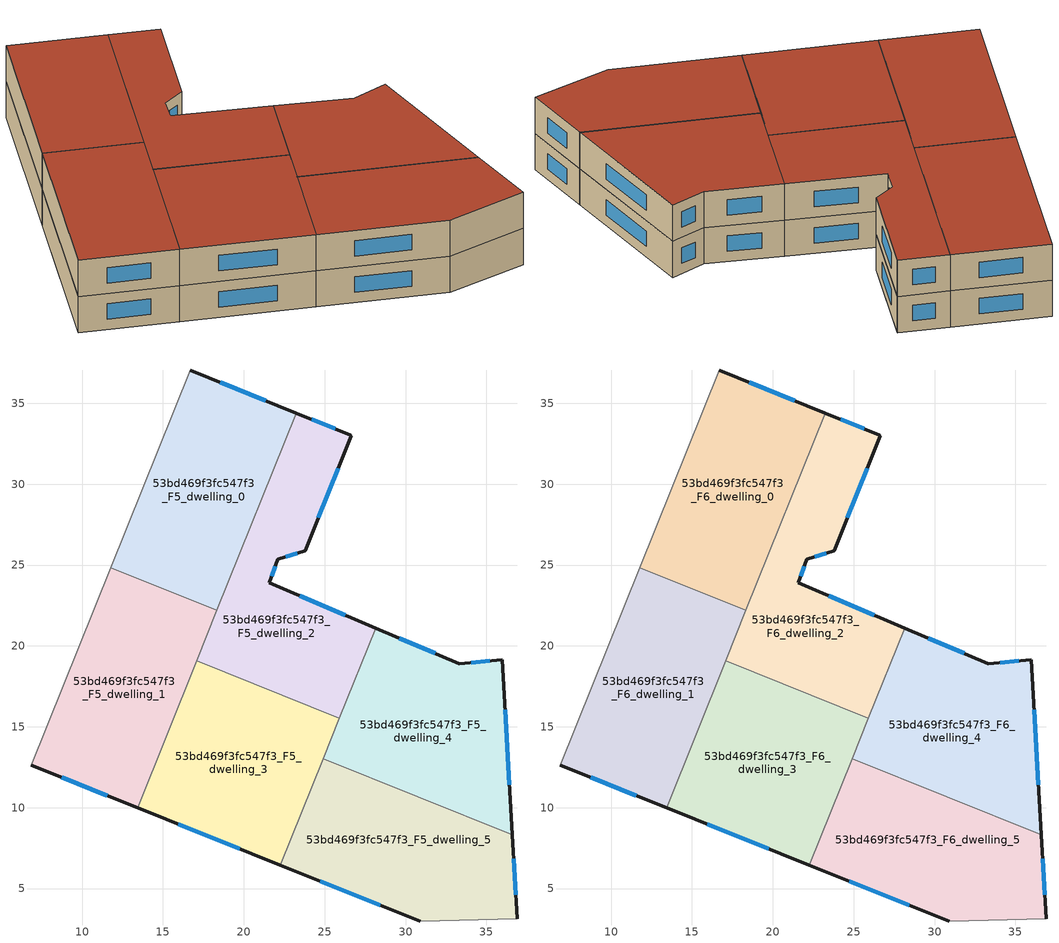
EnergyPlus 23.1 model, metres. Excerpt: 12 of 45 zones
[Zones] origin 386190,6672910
53bd469f3fc547f3_F5_dwelling_0
 floor to 53bd469f3fc547f3_F4_dwelling_0 (EU_floor_Construction): 23.24,34.4 18.34,22.2 11.77,24.84 16.68,37.06 z15
 wall outside (EU_wall_Construction): 23.24,34.4 16.68,37.06 z15:18
 wall to 53bd469f3fc547f3_F5_dwelling_1 (EU_wall_Construction): 11.77,24.84 18.34,22.2 z15:18
 wall adiabatic (EU_wall_Construction): 16.68,37.06 11.77,24.84 z15:18
 wall to 53bd469f3fc547f3_F5_dwelling_2 (EU_wall_Construction): 18.34,22.2 23.24,34.4 z15:18
 window (EU_Window_Construction): 21.37,35.16 18.56,36.3 z15.86:17.14
53bd469f3fc547f3_F5_dwelling_1
 floor to 53bd469f3fc547f3_F4_dwelling_1 (EU_floor_Construction): 18.34,22.2 13.44,9.99 6.87,12.62 11.77,24.84 z15
 wall outside (EU_wall_Construction): 6.87,12.62 13.44,9.99 z15:18
 wall adiabatic (EU_wall_Construction): 11.77,24.84 6.87,12.62 z15:18
 wall to 53bd469f3fc547f3_F5_dwelling_3 (EU_wall_Construction): 13.44,9.99 17.09,19.09 z15:18
 wall to 53bd469f3fc547f3_F5_dwelling_2 (EU_wall_Construction): 17.09,19.09 18.34,22.2 z15:18
 window (EU_Window_Construction): 8.74,11.87 11.56,10.74 z15.86:17.14
53bd469f3fc547f3_F5_dwelling_2
 floor to 53bd469f3fc547f3_F4_dwelling_2 (EU_floor_Construction): 26.65,33.01 23.81,25.88 22.1,25.36 21.58,23.9 28.15,21.1 25.91,15.54 17.09,19.09 23.24,34.4 26.62,33.02 z15
 wall outside (EU_wall_Construction): 28.15,21.1 21.58,23.9 22.1,25.36 23.81,25.88 26.65,33.01 26.62,33.02 23.24,34.4 z15:18
 wall to 53bd469f3fc547f3_F5_dwelling_3 (EU_wall_Construction): 17.09,19.09 25.91,15.54 z15:18
 wall to 53bd469f3fc547f3_F5_dwelling_4 (EU_wall_Construction): 25.91,15.54 28.15,21.1 z15:18
 window (EU_Window_Construction): 24.62,27.92 25.84,30.98 / 22.59,25.51 23.32,25.73 / 21.73,24.31 21.95,24.94 / 26.27,21.9 23.45,23.1 / 25.65,33.42 24.21,34 z15.86:17.14
53bd469f3fc547f3_F5_dwelling_3
 floor to 53bd469f3fc547f3_F4_dwelling_3 (EU_floor_Construction): 25.91,15.54 22.26,6.45 13.44,9.99 17.09,19.09 z15
 wall outside (EU_wall_Construction): 13.44,9.99 22.26,6.45 z15:18
 wall to 53bd469f3fc547f3_F5_dwelling_5 (EU_wall_Construction): 22.26,6.45 24.9,13.02 z15:18
 wall to 53bd469f3fc547f3_F5_dwelling_4 (EU_wall_Construction): 24.9,13.02 25.91,15.54 z15:18
 window (EU_Window_Construction): 15.96,8.98 19.74,7.46 z15.86:17.14
53bd469f3fc547f3_F5_dwelling_4
 floor to 53bd469f3fc547f3_F4_dwelling_4 (EU_floor_Construction): 35.98,19.15 36.6,8.32 24.9,13.02 28.15,21.1 33.31,18.91 z15
 wall outside (EU_wall_Construction): 36.6,8.32 35.98,19.15 33.31,18.91 28.15,21.1 z15:18
 wall to 53bd469f3fc547f3_F5_dwelling_5 (EU_wall_Construction): 24.9,13.02 36.6,8.32 z15:18
 window (EU_Window_Construction): 31.84,19.53 29.62,20.48 / 35.22,19.08 34.07,18.98 / 36.42,11.42 36.16,16.06 z15.86:17.14
53bd469f3fc547f3_F5_dwelling_5
 floor to 53bd469f3fc547f3_F4_dwelling_5 (EU_floor_Construction): 36.6,8.32 36.9,3.12 30.9,2.99 22.26,6.45 24.9,13.02 z15
 wall outside (EU_wall_Construction): 22.26,6.45 30.9,2.99 / 36.9,3.12 36.6,8.32 z15:18
 wall adiabatic (EU_wall_Construction): 30.9,2.99 36.9,3.12 z15:18
 window (EU_Window_Construction): 24.73,5.47 28.43,3.98 / 36.82,4.6 36.69,6.84 z15.86:17.14
53bd469f3fc547f3_F6_dwelling_0
 floor to 53bd469f3fc547f3_F5_dwelling_0 (EU_floor_Construction): 23.24,34.4 18.34,22.2 11.77,24.84 16.68,37.06 z18
 wall outside (EU_wall_Construction): 23.24,34.4 16.68,37.06 z18:21
 wall to 53bd469f3fc547f3_F6_dwelling_1 (EU_wall_Construction): 11.77,24.84 18.34,22.2 z18:21
 wall adiabatic (EU_wall_Construction): 16.68,37.06 11.77,24.84 z18:21
 wall to 53bd469f3fc547f3_F6_dwelling_2 (EU_wall_Construction): 18.34,22.2 23.24,34.4 z18:21
 window (EU_Window_Construction): 21.37,35.16 18.56,36.3 z18.86:20.14
 roof outside (EU_roof_Construction): 18.34,22.2 23.24,34.4 16.68,37.06 11.77,24.84 z21
53bd469f3fc547f3_F6_dwelling_1
 floor to 53bd469f3fc547f3_F5_dwelling_1 (EU_floor_Construction): 18.34,22.2 13.44,9.99 6.87,12.62 11.77,24.84 z18
 wall outside (EU_wall_Construction): 6.87,12.62 13.44,9.99 z18:21
 wall adiabatic (EU_wall_Construction): 11.77,24.84 6.87,12.62 z18:21
 wall to 53bd469f3fc547f3_F6_dwelling_3 (EU_wall_Construction): 13.44,9.99 17.09,19.09 z18:21
 wall to 53bd469f3fc547f3_F6_dwelling_2 (EU_wall_Construction): 17.09,19.09 18.34,22.2 z18:21
 window (EU_Window_Construction): 8.74,11.87 11.56,10.74 z18.86:20.14
 roof outside (EU_roof_Construction): 13.44,9.99 18.34,22.2 11.77,24.84 6.87,12.62 z21
53bd469f3fc547f3_F6_dwelling_2
 floor to 53bd469f3fc547f3_F5_dwelling_2 (EU_floor_Construction): 26.65,33.01 23.81,25.88 22.1,25.36 21.58,23.9 28.15,21.1 25.91,15.54 17.09,19.09 23.24,34.4 26.62,33.02 z18
 wall outside (EU_wall_Construction): 28.15,21.1 21.58,23.9 22.1,25.36 23.81,25.88 26.65,33.01 26.62,33.02 23.24,34.4 z18:21
 wall to 53bd469f3fc547f3_F6_dwelling_3 (EU_wall_Construction): 17.09,19.09 25.91,15.54 z18:21
 wall to 53bd469f3fc547f3_F6_dwelling_4 (EU_wall_Construction): 25.91,15.54 28.15,21.1 z18:21
 window (EU_Window_Construction): 24.62,27.92 25.84,30.98 / 22.59,25.51 23.32,25.73 / 21.73,24.31 21.95,24.94 / 26.27,21.9 23.45,23.1 / 25.65,33.42 24.21,34 z18.86:20.14
 roof outside (EU_roof_Construction): 25.91,15.54 28.15,21.1 21.58,23.9 22.1,25.36 23.81,25.88 26.65,33.01 26.62,33.02 23.24,34.4 17.09,19.09 z21
53bd469f3fc547f3_F6_dwelling_3
 floor to 53bd469f3fc547f3_F5_dwelling_3 (EU_floor_Construction): 25.91,15.54 22.26,6.45 13.44,9.99 17.09,19.09 z18
 wall outside (EU_wall_Construction): 13.44,9.99 22.26,6.45 z18:21
 wall to 53bd469f3fc547f3_F6_dwelling_5 (EU_wall_Construction): 22.26,6.45 24.9,13.02 z18:21
 wall to 53bd469f3fc547f3_F6_dwelling_4 (EU_wall_Construction): 24.9,13.02 25.91,15.54 z18:21
 window (EU_Window_Construction): 15.96,8.98 19.74,7.46 z18.86:20.14
 roof outside (EU_roof_Construction): 22.26,6.45 25.91,15.54 17.09,19.09 13.44,9.99 z21
53bd469f3fc547f3_F6_dwelling_4
 floor to 53bd469f3fc547f3_F5_dwelling_4 (EU_floor_Construction): 35.98,19.15 36.6,8.32 24.9,13.02 28.15,21.1 33.31,18.91 z18
 wall outside (EU_wall_Construction): 36.6,8.32 35.98,19.15 33.31,18.91 28.15,21.1 z18:21
 wall to 53bd469f3fc547f3_F6_dwelling_5 (EU_wall_Construction): 24.9,13.02 36.6,8.32 z18:21
 window (EU_Window_Construction): 31.84,19.53 29.62,20.48 / 35.22,19.08 34.07,18.98 / 36.42,11.42 36.16,16.06 z18.86:20.14
 roof outside (EU_roof_Construction): 36.6,8.32 35.98,19.15 33.31,18.91 28.15,21.1 24.9,13.02 z21
53bd469f3fc547f3_F6_dwelling_5
 floor to 53bd469f3fc547f3_F5_dwelling_5 (EU_floor_Construction): 36.6,8.32 36.9,3.12 30.9,2.99 22.26,6.45 24.9,13.02 z18
 wall outside (EU_wall_Construction): 22.26,6.45 30.9,2.99 / 36.9,3.12 36.6,8.32 z18:21
 wall adiabatic (EU_wall_Construction): 30.9,2.99 36.9,3.12 z18:21
 window (EU_Window_Construction): 24.73,5.47 28.43,3.98 / 36.82,4.6 36.69,6.84 z18.86:20.14
 roof outside (EU_roof_Construction): 36.9,3.12 36.6,8.32 24.9,13.02 22.26,6.45 30.9,2.99 z21
[Building]
EU S2 Campaign: North Axis=0; Terrain=City; Solar Distribution=FullExterior
[Site:Location]
Helsinki-Vantaa.AP: Latitude=60.317; Longitude=24.963; Time Zone=2; Elevation=54.6
[SizingPeriod:WeatherFileDays]
AnnualSizingPeriod: Begin Month=1; Begin Day of Month=1; End Month=12; End Day of Month=31; Day of Week for Start Day=Monday; Use Weather File Daylight Saving Period=No; Use Weather File Rain and Snow Indicators=No
[MATERIAL]
EU_InternalMass_Material: Roughness=MediumRough; Thickness=0.1; Conductivity=1; Density=1800; Specific Heat=900; Thermal Absorptance=0.9; Solar Absorptance=0.7; Visible Absorptance=0.7
[MATERIAL:NOMASS] Roughness=MediumRough; Thermal Absorptance=0.9; Solar Absorptance=0.7; Visible Absorptance=0.7
Name | Thermal Resistance
EU_wall_NoMass | 1.10183
EU_roof_NoMass; EU_floor_NoMass | 1.70606
[WINDOWMATERIAL:SIMPLEGLAZINGSYSTEM]
EU_Window_SimpleGlazing: UFactor=3.11035; Solar Heat Gain Coefficient=0.8; Visible Transmittance=0.8
[CONSTRUCTION]
EU_wall_Construction: EU_wall_NoMass
EU_roof_Construction: EU_roof_NoMass
EU_floor_Construction: EU_floor_NoMass
EU_Window_Construction: EU_Window_SimpleGlazing
EU_InternalMass_Construction: EU_InternalMass_Material
[ZONE] Type=1; Multiplier=1; Ceiling Height=autocalculate; Floor Area=autocalculate; Part of Total Floor Area=Yes
Name | Volume
53bd469f3fc547f3_F5_dwelling_0; 53bd469f3fc547f3_F6_dwelling_0 | 279.446
53bd469f3fc547f3_F5_dwelling_1; 53bd469f3fc547f3_F6_dwelling_1 | 279.478
53bd469f3fc547f3_F5_dwelling_2; 53bd469f3fc547f3_F6_dwelling_2 | 279.448
53bd469f3fc547f3_F5_dwelling_3; 53bd469f3fc547f3_F6_dwelling_3 | 279.456
53bd469f3fc547f3_F5_dwelling_4; 53bd469f3fc547f3_F6_dwelling_4 | 279.455
53bd469f3fc547f3_F5_dwelling_5; 53bd469f3fc547f3_F6_dwelling_5 | 279.48
[INTERNALMASS] Construction=EU_InternalMass_Construction
Name | Zone or ZoneList | Surface Area
53bd469f3fc547f3_F5_dwelling_0_EU_InternalMass | 53bd469f3fc547f3_F5_dwelling_0 | 93.1498
53bd469f3fc547f3_F5_dwelling_1_EU_InternalMass | 53bd469f3fc547f3_F5_dwelling_1 | 93.158
53bd469f3fc547f3_F5_dwelling_2_EU_InternalMass | 53bd469f3fc547f3_F5_dwelling_2 | 93.1489
53bd469f3fc547f3_F5_dwelling_3_EU_InternalMass | 53bd469f3fc547f3_F5_dwelling_3 | 93.1514
53bd469f3fc547f3_F5_dwelling_4_EU_InternalMass | 53bd469f3fc547f3_F5_dwelling_4 | 93.1515
53bd469f3fc547f3_F5_dwelling_5_EU_InternalMass | 53bd469f3fc547f3_F5_dwelling_5 | 93.1622
53bd469f3fc547f3_F6_dwelling_0_EU_InternalMass | 53bd469f3fc547f3_F6_dwelling_0 | 93.1498
53bd469f3fc547f3_F6_dwelling_1_EU_InternalMass | 53bd469f3fc547f3_F6_dwelling_1 | 93.158
53bd469f3fc547f3_F6_dwelling_2_EU_InternalMass | 53bd469f3fc547f3_F6_dwelling_2 | 93.1489
53bd469f3fc547f3_F6_dwelling_3_EU_InternalMass | 53bd469f3fc547f3_F6_dwelling_3 | 93.1514
53bd469f3fc547f3_F6_dwelling_4_EU_InternalMass | 53bd469f3fc547f3_F6_dwelling_4 | 93.1515
53bd469f3fc547f3_F6_dwelling_5_EU_InternalMass | 53bd469f3fc547f3_F6_dwelling_5 | 93.1622
[OTHEREQUIPMENT] Fuel Type=Electricity; Design Level Calculation Method=Watts/Area; Power per Zone Floor Area=1; Fraction Latent=0; Fraction Radiant=0; Fraction Lost=0; Carbon Dioxide Generation Rate=0; EndUse Subcategory=EU_Step8_InternalGains
Name | Zone or ZoneList or Space or SpaceList | Schedule
EU_Step8_InternalGain_53bd469f3fc547f3_F5_dwelling_0_f000 | 53bd469f3fc547f3_F5_dwelling_0 | EU_Step8_GainSchedule_53bd469f3fc547f3_F5_dwelling_0_f000
EU_Step8_InternalGain_53bd469f3fc547f3_F5_dwelling_1_f000 | 53bd469f3fc547f3_F5_dwelling_1 | EU_Step8_GainSchedule_53bd469f3fc547f3_F5_dwelling_1_f000
EU_Step8_InternalGain_53bd469f3fc547f3_F5_dwelling_2_f000 | 53bd469f3fc547f3_F5_dwelling_2 | EU_Step8_GainSchedule_53bd469f3fc547f3_F5_dwelling_2_f000
EU_Step8_InternalGain_53bd469f3fc547f3_F5_dwelling_3_f000 | 53bd469f3fc547f3_F5_dwelling_3 | EU_Step8_GainSchedule_53bd469f3fc547f3_F5_dwelling_3_f000
EU_Step8_InternalGain_53bd469f3fc547f3_F5_dwelling_4_f000 | 53bd469f3fc547f3_F5_dwelling_4 | EU_Step8_GainSchedule_53bd469f3fc547f3_F5_dwelling_4_f000
EU_Step8_InternalGain_53bd469f3fc547f3_F5_dwelling_5_f000 | 53bd469f3fc547f3_F5_dwelling_5 | EU_Step8_GainSchedule_53bd469f3fc547f3_F5_dwelling_5_f000
EU_Step8_InternalGain_53bd469f3fc547f3_F6_dwelling_0_f000 | 53bd469f3fc547f3_F6_dwelling_0 | EU_Step8_GainSchedule_53bd469f3fc547f3_F6_dwelling_0_f000
EU_Step8_InternalGain_53bd469f3fc547f3_F6_dwelling_1_f000 | 53bd469f3fc547f3_F6_dwelling_1 | EU_Step8_GainSchedule_53bd469f3fc547f3_F6_dwelling_1_f000
EU_Step8_InternalGain_53bd469f3fc547f3_F6_dwelling_2_f000 | 53bd469f3fc547f3_F6_dwelling_2 | EU_Step8_GainSchedule_53bd469f3fc547f3_F6_dwelling_2_f000
EU_Step8_InternalGain_53bd469f3fc547f3_F6_dwelling_3_f000 | 53bd469f3fc547f3_F6_dwelling_3 | EU_Step8_GainSchedule_53bd469f3fc547f3_F6_dwelling_3_f000
EU_Step8_InternalGain_53bd469f3fc547f3_F6_dwelling_4_f000 | 53bd469f3fc547f3_F6_dwelling_4 | EU_Step8_GainSchedule_53bd469f3fc547f3_F6_dwelling_4_f000
EU_Step8_InternalGain_53bd469f3fc547f3_F6_dwelling_5_f000 | 53bd469f3fc547f3_F6_dwelling_5 | EU_Step8_GainSchedule_53bd469f3fc547f3_F6_dwelling_5_f000
[ZONEVENTILATION:DESIGNFLOWRATE] Schedule=EU_AlwaysOn; Design Flow Rate Calculation Method=AirChanges/Hour; Air Changes per Hour=0.756316; Ventilation Type=Natural; Fan Pressure Rise=0; Fan Total Efficiency=1; Constant Term Coefficient=1; Temperature Term Coefficient=0; Velocity Term Coefficient=0; Velocity Squared Term Coefficient=0; Minimum Indoor Temperature=-100; Maximum Indoor Temperature=100; Delta Temperature=-100; Minimum Outdoor Temperature=-100; Maximum Outdoor Temperature=100; Maximum Wind Speed=40
Name | Zone or ZoneList or Space or SpaceList
EU_ConstantAir_53bd469f3fc547f3_F5_dwelling_0 | 53bd469f3fc547f3_F5_dwelling_0
EU_ConstantAir_53bd469f3fc547f3_F5_dwelling_1 | 53bd469f3fc547f3_F5_dwelling_1
EU_ConstantAir_53bd469f3fc547f3_F5_dwelling_2 | 53bd469f3fc547f3_F5_dwelling_2
EU_ConstantAir_53bd469f3fc547f3_F5_dwelling_3 | 53bd469f3fc547f3_F5_dwelling_3
EU_ConstantAir_53bd469f3fc547f3_F5_dwelling_4 | 53bd469f3fc547f3_F5_dwelling_4
EU_ConstantAir_53bd469f3fc547f3_F5_dwelling_5 | 53bd469f3fc547f3_F5_dwelling_5
EU_ConstantAir_53bd469f3fc547f3_F6_dwelling_0 | 53bd469f3fc547f3_F6_dwelling_0
EU_ConstantAir_53bd469f3fc547f3_F6_dwelling_1 | 53bd469f3fc547f3_F6_dwelling_1
EU_ConstantAir_53bd469f3fc547f3_F6_dwelling_2 | 53bd469f3fc547f3_F6_dwelling_2
EU_ConstantAir_53bd469f3fc547f3_F6_dwelling_3 | 53bd469f3fc547f3_F6_dwelling_3
EU_ConstantAir_53bd469f3fc547f3_F6_dwelling_4 | 53bd469f3fc547f3_F6_dwelling_4
EU_ConstantAir_53bd469f3fc547f3_F6_dwelling_5 | 53bd469f3fc547f3_F6_dwelling_5
[HVACTEMPLATE:THERMOSTAT] Constant Heating Setpoint=20; Constant Cooling Setpoint=50
EU_HeatOnly_53bd469f3fc547f3_F0_dwelling_0; EU_HeatOnly_53bd469f3fc547f3_F0_dwelling_1; EU_HeatOnly_53bd469f3fc547f3_F0_dwelling_2; EU_HeatOnly_53bd469f3fc547f3_F0_dwelling_3; EU_HeatOnly_53bd469f3fc547f3_F0_dwelling_4; EU_HeatOnly_53bd469f3fc547f3_F0_dwelling_5; EU_HeatOnly_53bd469f3fc547f3_F0_dwelling_6; EU_HeatOnly_53bd469f3fc547f3_F1_dwelling_0; EU_HeatOnly_53bd469f3fc547f3_F1_dwelling_1; EU_HeatOnly_53bd469f3fc547f3_F1_dwelling_2; EU_HeatOnly_53bd469f3fc547f3_F1_dwelling_3; EU_HeatOnly_53bd469f3fc547f3_F1_dwelling_4; EU_HeatOnly_53bd469f3fc547f3_F1_dwelling_5; EU_HeatOnly_53bd469f3fc547f3_F1_dwelling_6; EU_HeatOnly_53bd469f3fc547f3_F2_dwelling_0; EU_HeatOnly_53bd469f3fc547f3_F2_dwelling_1; EU_HeatOnly_53bd469f3fc547f3_F2_dwelling_2; EU_HeatOnly_53bd469f3fc547f3_F2_dwelling_3; EU_HeatOnly_53bd469f3fc547f3_F2_dwelling_4; EU_HeatOnly_53bd469f3fc547f3_F2_dwelling_5; EU_HeatOnly_53bd469f3fc547f3_F2_dwelling_6; EU_HeatOnly_53bd469f3fc547f3_F3_dwelling_0; EU_HeatOnly_53bd469f3fc547f3_F3_dwelling_1; EU_HeatOnly_53bd469f3fc547f3_F3_dwelling_2; EU_HeatOnly_53bd469f3fc547f3_F3_dwelling_3; EU_HeatOnly_53bd469f3fc547f3_F3_dwelling_4; EU_HeatOnly_53bd469f3fc547f3_F3_dwelling_5; EU_HeatOnly_53bd469f3fc547f3_F4_dwelling_0; EU_HeatOnly_53bd469f3fc547f3_F4_dwelling_1; EU_HeatOnly_53bd469f3fc547f3_F4_dwelling_2; EU_HeatOnly_53bd469f3fc547f3_F4_dwelling_3; EU_HeatOnly_53bd469f3fc547f3_F4_dwelling_4; EU_HeatOnly_53bd469f3fc547f3_F4_dwelling_5; EU_HeatOnly_53bd469f3fc547f3_F5_dwelling_0; EU_HeatOnly_53bd469f3fc547f3_F5_dwelling_1; EU_HeatOnly_53bd469f3fc547f3_F5_dwelling_2; EU_HeatOnly_53bd469f3fc547f3_F5_dwelling_3; EU_HeatOnly_53bd469f3fc547f3_F5_dwelling_4; EU_HeatOnly_53bd469f3fc547f3_F5_dwelling_5; EU_HeatOnly_53bd469f3fc547f3_F6_dwelling_0; EU_HeatOnly_53bd469f3fc547f3_F6_dwelling_1; EU_HeatOnly_53bd469f3fc547f3_F6_dwelling_2; EU_HeatOnly_53bd469f3fc547f3_F6_dwelling_3; EU_HeatOnly_53bd469f3fc547f3_F6_dwelling_4; EU_HeatOnly_53bd469f3fc547f3_F6_dwelling_5
[HVACTEMPLATE:ZONE:IDEALLOADSAIRSYSTEM] System Availability Schedule=EU_AlwaysOn; Maximum Heating Supply Air Temperature=50; Minimum Cooling Supply Air Temperature=13; Maximum Heating Supply Air Humidity Ratio=0.0156; Minimum Cooling Supply Air Humidity Ratio=0.0077; Heating Limit=NoLimit; Cooling Limit=NoLimit; Heating Availability Schedule=EU_AlwaysOn; Cooling Availability Schedule=EU_CoolingOff; Dehumidification Control Type=ConstantSensibleHeatRatio; Cooling Sensible Heat Ratio=0.7; Dehumidification Setpoint=60; Humidification Control Type=None; Humidification Setpoint=30; Outdoor Air Method=None; Outdoor Air Flow Rate per Person=0.00944; Outdoor Air Flow Rate per Zone Floor Area=0; Outdoor Air Flow Rate per Zone=0; Demand Controlled Ventilation Type=None; Outdoor Air Economizer Type=NoEconomizer; Heat Recovery Type=None; Sensible Heat Recovery Effectiveness=0.7; Latent Heat Recovery Effectiveness=0.65
Name | Template Thermostat
53bd469f3fc547f3_F5_dwelling_0 | EU_HeatOnly_53bd469f3fc547f3_F5_dwelling_0
53bd469f3fc547f3_F5_dwelling_1 | EU_HeatOnly_53bd469f3fc547f3_F5_dwelling_1
53bd469f3fc547f3_F5_dwelling_2 | EU_HeatOnly_53bd469f3fc547f3_F5_dwelling_2
53bd469f3fc547f3_F5_dwelling_3 | EU_HeatOnly_53bd469f3fc547f3_F5_dwelling_3
53bd469f3fc547f3_F5_dwelling_4 | EU_HeatOnly_53bd469f3fc547f3_F5_dwelling_4
53bd469f3fc547f3_F5_dwelling_5 | EU_HeatOnly_53bd469f3fc547f3_F5_dwelling_5
53bd469f3fc547f3_F6_dwelling_0 | EU_HeatOnly_53bd469f3fc547f3_F6_dwelling_0
53bd469f3fc547f3_F6_dwelling_1 | EU_HeatOnly_53bd469f3fc547f3_F6_dwelling_1
53bd469f3fc547f3_F6_dwelling_2 | EU_HeatOnly_53bd469f3fc547f3_F6_dwelling_2
53bd469f3fc547f3_F6_dwelling_3 | EU_HeatOnly_53bd469f3fc547f3_F6_dwelling_3
53bd469f3fc547f3_F6_dwelling_4 | EU_HeatOnly_53bd469f3fc547f3_F6_dwelling_4
53bd469f3fc547f3_F6_dwelling_5 | EU_HeatOnly_53bd469f3fc547f3_F6_dwelling_5
[SIZING:ZONE] Zone Cooling Design Supply Air Temperature Input Method=SupplyAirTemperature; Zone Cooling Design Supply Air Temperature=13; Zone Heating Design Supply Air Temperature Input Method=SupplyAirTemperature; Zone Heating Design Supply Air Temperature=50; Zone Cooling Design Supply Air Humidity Ratio=0.008; Zone Heating Design Supply Air Humidity Ratio=0.008; Cooling Design Air Flow Method=DesignDay; Cooling Design Air Flow Rate=0; Cooling Minimum Air Flow per Zone Floor Area=0.000762; Cooling Minimum Air Flow=0; Cooling Minimum Air Flow Fraction=0.2; Heating Design Air Flow Method=DesignDay; Heating Design Air Flow Rate=0; Heating Maximum Air Flow per Zone Floor Area=0.002032; Heating Maximum Air Flow=0.141576; Heating Maximum Air Flow Fraction=0.3; Account for Dedicated Outdoor Air System=No; Dedicated Outdoor Air System Control Strategy=NeutralSupplyAir; Dedicated Outdoor Air Low Setpoint Temperature for Design=autosize; Dedicated Outdoor Air High Setpoint Temperature for Design=autosize; Zone Load Sizing Method=Sensible Load Only No Latent Load; Zone Latent Cooling Design Supply Air Humidity Ratio Input Method=HumidityRatioDifference; Zone Cooling Design Supply Air Humidity Ratio Difference=0.005; Zone Latent Heating Design Supply Air Humidity Ratio Input Method=HumidityRatioDifference; Zone Humidification Design Supply Air Humidity Ratio Difference=0.005
53bd469f3fc547f3_F5_dwelling_0; 53bd469f3fc547f3_F5_dwelling_1; 53bd469f3fc547f3_F5_dwelling_2; 53bd469f3fc547f3_F5_dwelling_3; 53bd469f3fc547f3_F5_dwelling_4; 53bd469f3fc547f3_F5_dwelling_5; 53bd469f3fc547f3_F6_dwelling_0; 53bd469f3fc547f3_F6_dwelling_1; 53bd469f3fc547f3_F6_dwelling_2; 53bd469f3fc547f3_F6_dwelling_3; 53bd469f3fc547f3_F6_dwelling_4; 53bd469f3fc547f3_F6_dwelling_5
[SCHEDULE:CONSTANT]
Name | Hourly Value
EU_AlwaysOn | 1
EU_CoolingOff | 0
[SCHEDULE:FILE] Column Number=1; Rows to Skip at Top=0; Number of Hours of Data=8760; Column Separator=Comma; Interpolate to Timestep=No; Minutes per Item=60; Adjust Schedule for Daylight Savings=Yes
Name | File
EU_Step8_GainSchedule_53bd469f3fc547f3_F5_dwelling_0_f000 | ../../schedules/53bd469f3fc547f3/53bd469f3fc547f3_F5_dwelling_0_f000_gain.csv
EU_Step8_GainSchedule_53bd469f3fc547f3_F5_dwelling_1_f000 | ../../schedules/53bd469f3fc547f3/53bd469f3fc547f3_F5_dwelling_1_f000_gain.csv
EU_Step8_GainSchedule_53bd469f3fc547f3_F5_dwelling_2_f000 | ../../schedules/53bd469f3fc547f3/53bd469f3fc547f3_F5_dwelling_2_f000_gain.csv
EU_Step8_GainSchedule_53bd469f3fc547f3_F5_dwelling_3_f000 | ../../schedules/53bd469f3fc547f3/53bd469f3fc547f3_F5_dwelling_3_f000_gain.csv
EU_Step8_GainSchedule_53bd469f3fc547f3_F5_dwelling_4_f000 | ../../schedules/53bd469f3fc547f3/53bd469f3fc547f3_F5_dwelling_4_f000_gain.csv
EU_Step8_GainSchedule_53bd469f3fc547f3_F5_dwelling_5_f000 | ../../schedules/53bd469f3fc547f3/53bd469f3fc547f3_F5_dwelling_5_f000_gain.csv
EU_Step8_GainSchedule_53bd469f3fc547f3_F6_dwelling_0_f000 | ../../schedules/53bd469f3fc547f3/53bd469f3fc547f3_F6_dwelling_0_f000_gain.csv
EU_Step8_GainSchedule_53bd469f3fc547f3_F6_dwelling_1_f000 | ../../schedules/53bd469f3fc547f3/53bd469f3fc547f3_F6_dwelling_1_f000_gain.csv
EU_Step8_GainSchedule_53bd469f3fc547f3_F6_dwelling_2_f000 | ../../schedules/53bd469f3fc547f3/53bd469f3fc547f3_F6_dwelling_2_f000_gain.csv
EU_Step8_GainSchedule_53bd469f3fc547f3_F6_dwelling_3_f000 | ../../schedules/53bd469f3fc547f3/53bd469f3fc547f3_F6_dwelling_3_f000_gain.csv
EU_Step8_GainSchedule_53bd469f3fc547f3_F6_dwelling_4_f000 | ../../schedules/53bd469f3fc547f3/53bd469f3fc547f3_F6_dwelling_4_f000_gain.csv
EU_Step8_GainSchedule_53bd469f3fc547f3_F6_dwelling_5_f000 | ../../schedules/53bd469f3fc547f3/53bd469f3fc547f3_F6_dwelling_5_f000_gain.csv
